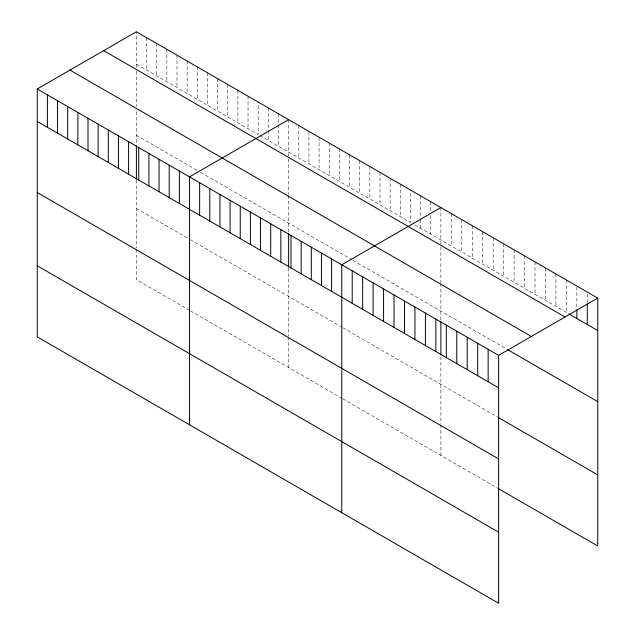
<?xml version="1.0" encoding="UTF-8"?>
<svg xmlns="http://www.w3.org/2000/svg" width="635" height="635" viewBox="0 0 635 635"><rect width="100%" height="100%" fill="white"/><g stroke="black" fill="none" stroke-linecap="round" stroke-linejoin="round"><path stroke-width="0.48" stroke-dasharray="3.17 2.38" d="M136.39 71.104L136.39 106.656M136.39 67.151L136.39 31.75M136.39 64.191L258.191 134.509L258.191 102.068M259.882 135.485L410.44 222.409L410.44 189.968M414.671 224.853L567.992 313.373M136.39 135.295L197.294 170.45M200.676 172.402L352.076 259.818M352.925 260.302L506.857 349.179M136.39 208.542L189.682 239.308M190.524 239.8L341.932 327.208M342.773 327.7L497.197 416.854M189.682 310.412L136.39 279.646L136.39 249.031M190.524 310.896L341.932 398.312M342.773 398.796L497.197 487.958M587.296 294.045L587.296 302.887M576.842 287.02L576.842 308.65M566.38 280.003L566.38 312.444M555.927 273.963L555.927 306.403M545.465 267.93L545.465 300.371M535.011 261.89L535.011 294.33M524.55 255.849L524.55 288.29M514.096 249.817L514.096 282.257M503.634 243.776L503.634 276.217M493.181 237.736L493.181 270.177M482.719 231.704L482.719 264.144M472.265 225.663L472.265 258.104M461.804 219.623L461.804 252.071M451.35 213.59L451.35 246.031M440.888 207.55L440.888 245.92M440.888 246.904L440.888 282.456M440.888 283.44L440.888 320.604M440.888 356.759L440.888 423.847M440.888 424.831L440.888 455.446M430.736 201.692L430.736 211.518M430.736 215.455L430.736 234.132M420.592 195.834L420.592 218.44M420.592 219.424L420.592 228.275M400.288 184.11L400.288 216.551M390.144 178.252L390.144 210.693M379.992 172.395L379.992 204.835M369.84 166.529L369.84 198.969M359.688 160.671L359.688 193.111M349.544 154.813L349.544 187.254M339.392 148.947L339.392 181.396M329.24 143.089L329.24 175.53M319.087 137.231L319.087 169.672M308.943 131.374L308.943 163.814M298.791 125.508L298.791 157.948M288.639 119.65L288.639 158.02M288.639 159.004L288.639 194.556M288.639 195.54L288.639 232.704M288.639 267.906L288.639 335.947M288.639 336.931L288.639 367.546M278.487 113.792L278.487 123.619M278.487 124.603L278.487 146.233M268.343 107.934L268.343 129.556M268.343 130.54L268.343 140.375M248.039 96.21L248.039 128.651M237.895 90.353L237.895 122.793M227.743 84.487L227.743 116.935M217.591 78.629L217.591 111.069M207.439 72.771L207.439 105.212M197.294 66.913L197.294 99.354M187.142 61.047L187.142 93.488M176.99 55.189L176.99 87.63M166.838 49.332L166.838 81.772M156.694 43.474L156.694 75.914M146.542 37.608L146.542 70.048M136.39 111.593L136.39 144.804M136.39 180.007L136.39 248.047"/><path stroke-width="0.95" d="M37.251 88.987L498.61 355.354L498.61 603.25L37.251 336.883L37.251 88.987L136.39 31.75L597.749 298.117L597.749 546.013L498.007 488.418M288.639 119.65L189.5 176.887L189.5 424.783M440.888 207.55L341.749 264.795L341.749 512.683M498.61 355.354L597.749 298.117M568.793 313.833L597.749 330.557M103.672 50.641L565.039 317.008M69.961 70.104L531.328 336.463M507.659 349.639L597.749 401.653M37.251 121.436L498.61 387.794M498.007 417.322L597.749 474.909M37.251 192.532L498.61 458.899M37.251 265.787L498.61 532.154M587.296 303.871L587.296 324.517M576.842 309.634L576.842 318.484M488.148 349.321L488.148 381.762M477.695 343.281L477.695 375.722M467.233 337.241L467.233 369.681M456.779 331.208L456.779 363.649M446.318 325.168L446.318 357.608M440.888 321.556L440.888 354.854M435.864 319.127L435.864 351.568M425.402 313.095L425.402 345.535M414.949 307.054L414.949 339.495M404.487 301.014L404.487 333.454M394.033 294.981L394.033 327.422M383.572 288.941L383.572 321.381M373.118 282.9L373.118 315.349M362.664 276.868L362.664 309.308M352.203 270.827L352.203 303.268M331.597 258.929L331.597 291.37M321.445 253.071L321.445 285.512M311.293 247.213L311.293 279.654M301.149 241.348L301.149 273.796M290.997 235.49L290.997 267.93M288.639 233.656L288.639 266.954M280.845 229.632L280.845 262.072M270.693 223.774L270.693 256.215M260.548 217.908L260.548 250.349M250.396 212.05L250.396 244.491M240.244 206.192L240.244 238.633M230.092 200.335L230.092 232.775M219.948 194.469L219.948 226.909M209.796 188.611L209.796 221.051M199.644 182.753L199.644 215.194M179.348 171.029L179.348 203.47M169.196 165.171L169.196 197.612M159.044 159.314L159.044 191.754M148.9 153.448L148.9 185.888M138.748 147.59L138.748 180.03M136.39 145.756L136.39 179.054M128.595 141.732L128.595 174.173M118.443 135.874L118.443 168.315M108.299 130.008L108.299 162.449M98.147 124.15L98.147 156.591M87.995 118.293L87.995 150.733M77.843 112.435L77.843 144.875M67.699 106.569L67.699 139.009M57.547 100.711L57.547 133.152M47.395 94.853L47.395 127.294"/></g></svg>
